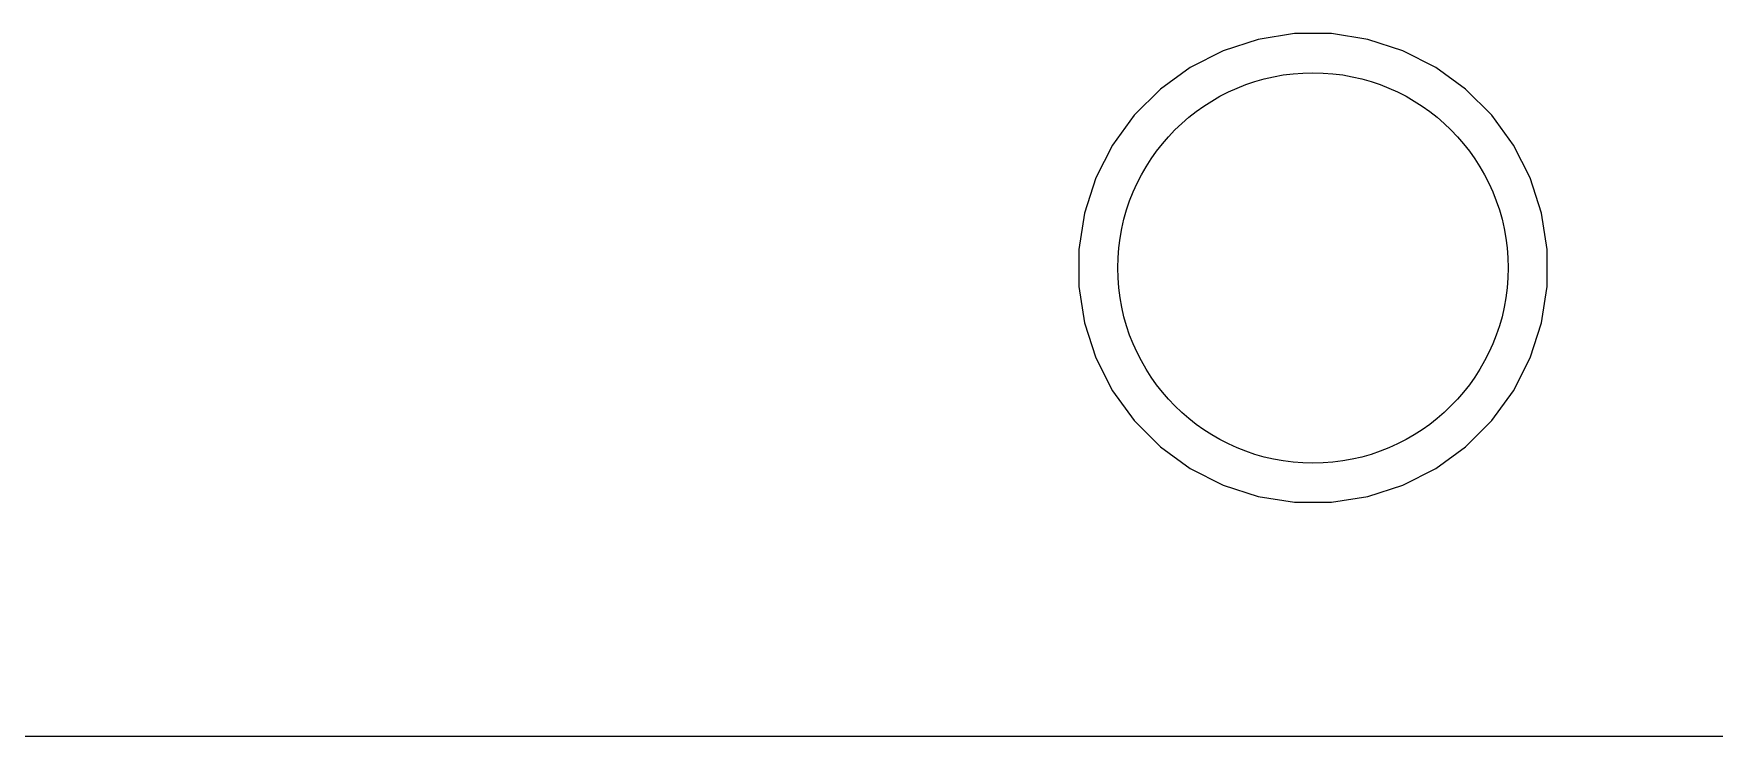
# Model space of a CAD drawing. Extents: x 0.79 to 7.64, y -5.35 to -0.98.
# Drawn here: x 6.3703 to 6.7941, y -5.3543 to -5.1771 of the extents above; entities that cross this region are included whole.
import ezdxf

# ---------------------------------------------------------------- set-up
doc = ezdxf.new("R2010")
doc.units = 0
doc.header["$MEASUREMENT"] = 0
doc.layers.add('BLACK', color=7, linetype='CONTINUOUS')

msp = doc.modelspace()

# ---------------------------------------------------------------- linework, layer by layer
at = {"layer": 'BLACK', "linetype": 'CONTINUOUS'}
for p, q in [((6.67908, -5.1786), (6.67024, -5.18147)), ((6.68826, -5.17715), (6.67908, -5.1786)), ((6.69756, -5.17715), (6.68826, -5.17715)), ((6.68826, -5.17715), (6.68826, -5.17715)), ((6.70675, -5.1786), (6.69756, -5.17715)), ((6.69756, -5.17715), (6.69756, -5.17715)), ((6.71559, -5.18147), (6.70675, -5.1786)), ((6.67024, -5.18147), (6.66195, -5.1857)), ((6.72388, -5.1857), (6.71559, -5.18147)), ((6.66195, -5.1857), (6.65443, -5.19116)), ((6.7314, -5.19116), (6.72388, -5.1857)), ((6.72388, -5.1857), (6.72388, -5.1857)), ((6.72388, -5.1857), (6.72388, -5.1857)), ((6.65443, -5.19116), (6.64785, -5.19774)), ((6.73797, -5.19774), (6.7314, -5.19116)), ((6.64785, -5.19774), (6.64239, -5.20526)), ((6.74344, -5.20526), (6.73797, -5.19774)), ((6.64239, -5.20526), (6.63817, -5.21354)), ((6.74766, -5.21354), (6.74344, -5.20526)), ((6.63817, -5.21354), (6.63529, -5.22239)), ((6.75053, -5.22239), (6.74766, -5.21354)), ((6.63529, -5.22239), (6.63384, -5.23157)), ((6.75199, -5.23157), (6.75053, -5.22239)), ((6.75053, -5.22239), (6.75053, -5.22239)), ((6.63384, -5.23157), (6.63384, -5.24087)), ((6.75199, -5.24087), (6.75199, -5.23157)), ((6.63384, -5.24087), (6.63529, -5.25005)), ((6.75147, -5.24411), (6.75199, -5.24087)), ((6.75053, -5.25005), (6.75147, -5.24411)), ((6.63529, -5.25005), (6.63529, -5.25005)), ((6.63529, -5.25005), (6.63817, -5.2589)), ((6.74766, -5.2589), (6.75053, -5.25005)), ((6.63817, -5.2589), (6.64239, -5.26718)), ((6.74344, -5.26718), (6.74766, -5.2589)), ((6.64239, -5.26718), (6.64785, -5.27471)), ((6.73797, -5.27471), (6.74344, -5.26718)), ((6.64785, -5.27471), (6.65443, -5.28128)), ((6.7314, -5.28128), (6.73797, -5.27471)), ((6.65443, -5.28128), (6.66195, -5.28675)), ((6.72388, -5.28675), (6.7314, -5.28128)), ((6.66195, -5.28675), (6.67024, -5.29097)), ((6.71559, -5.29097), (6.72388, -5.28675)), ((6.67024, -5.29097), (6.67908, -5.29384)), ((6.70675, -5.29384), (6.71559, -5.29097)), ((6.67908, -5.29384), (6.67908, -5.29384)), ((6.67908, -5.29384), (6.67908, -5.29384)), ((6.67908, -5.29384), (6.68826, -5.2953)), ((6.68826, -5.2953), (6.68826, -5.2953)), ((6.68826, -5.2953), (6.69756, -5.2953)), ((6.69756, -5.2953), (6.70675, -5.29384)), ((6.70675, -5.29384), (6.70675, -5.29384)), ((6.70675, -5.29384), (6.70675, -5.29384)), ((7.44077, -5.35431), (0.98442, -5.35431))]:
    msp.add_line(p, q, dxfattribs=at)
at = {"layer": 'BLACK'}
msp.add_circle((6.69291, -5.23622), 0.04921, dxfattribs=at)

doc.saveas('drawing.dxf')
